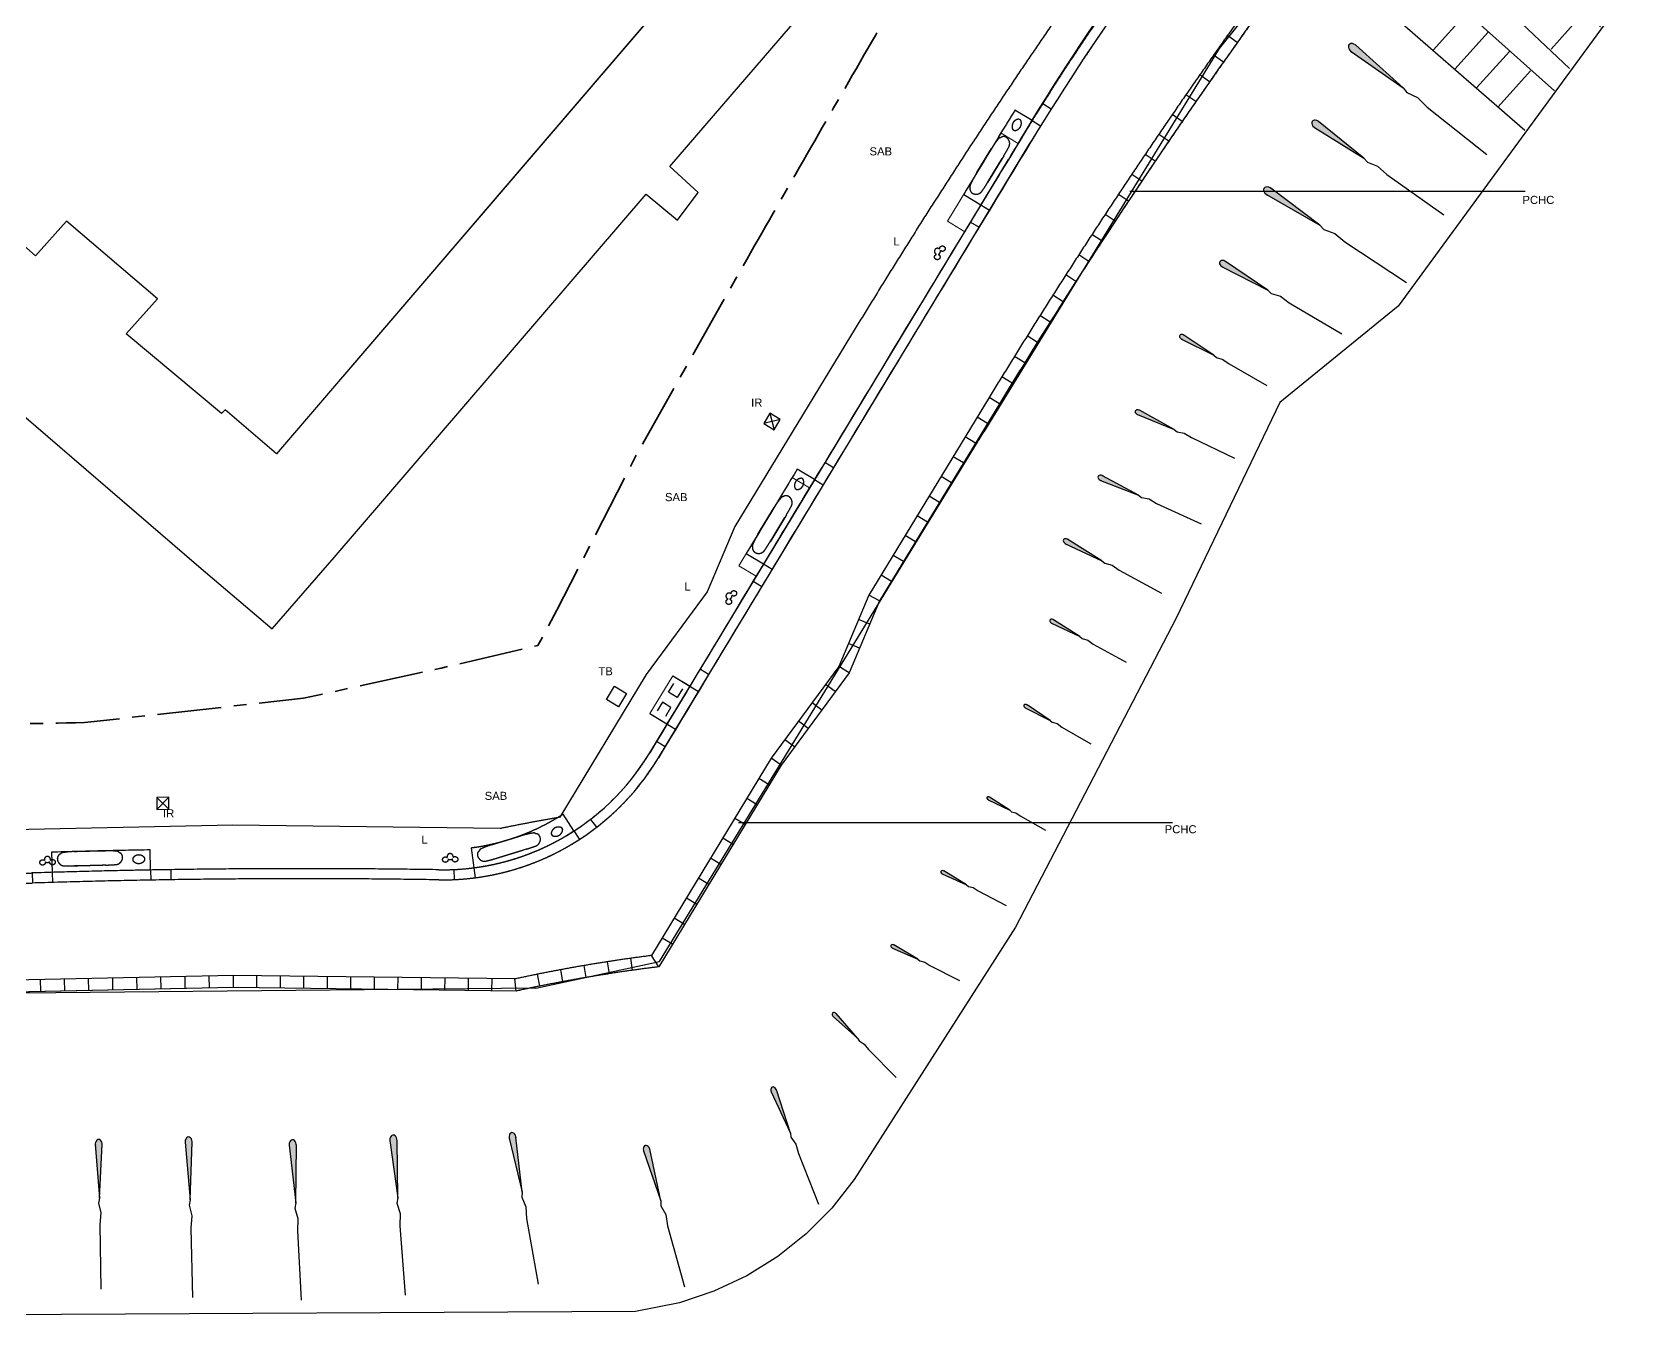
# Model space of a CAD drawing. Header units: millimetres. Extents: x 833576263 to 1668046980, y 817519639 to 1636103653.
# Drawn here: x 834290107 to 834369657, y 817740402 to 817804182 of the extents above; entities that cross this region are included whole.
import ezdxf

# ---------------------------------------------------------------- set-up
doc = ezdxf.new("R2010")
doc.units = ezdxf.units.MM
doc.header["$LTSCALE"] = 100
doc.header["$MEASUREMENT"] = 0
for name, pattern in [('C160$0$Hidden', [9.525, 6.35, -3.175]), ('R_P_Grid$0$CENTER', [50.8, 31.75, -6.35, 6.35, -6.35]), ('R_site$0$ACAD_ISO03W100', [30, 12, -18]), ('R_site$0$B1_DASHED', [6.5, 1, 5, -0.5]), ('R_site$0$B1_HIDDEN', [5.5, 0, 5, -0.5])]:
    doc.linetypes.add(name, pattern=pattern)
doc.layers.get('Defpoints').update_dxf_attribs({"color": 170})
for name, color, linetype in [('C160$0$+C160', 6, 'C160$0$Hidden'), ('R_site$0$AUDIT_I_160808180252-0', 4, 'Continuous'), ('R_site$0$AUDIT_I_160808180252-11', 4, 'Continuous'), ('R_site$0$AUDIT_I_160808180252-2', 4, 'Continuous'), ('R_site$0$AUDIT_I_160808180252-3', 4, 'Continuous'), ('R_site$0$AUDIT_I_160808180252-8', 10, 'Continuous'), ('R_site$0$AUDIT_I_160808180252-9', 10, 'Continuous'), ('R_Text for GBP from DLN$0$base plan(mm)$0$DLN040__', 7, 'Continuous'), ('T-TITL', 7, 'Continuous'), ('X-REF', 7, 'Continuous')]:
    doc.layers.add(name, color=color, linetype=linetype)
for name, color, linetype, lineweight in [('R_P_Grid$0$RDA9101', 2, 'R_P_Grid$0$CENTER', 35), ('R_site$0$000-Architecture boundary', 2, 'Continuous', 0), ('R_site$0$Building EXISTING outline-b', 2, 'Continuous', 13), ('R_WKCD_PARK$0$000-PAV-Concrete-b', 1, 'Continuous', 25), ('R_WKCD_PARK$0$000-PAV-Reused tiles-b', 3, 'Continuous', 15)]:
    doc.layers.add(name, color=color, linetype=linetype, lineweight=lineweight)
doc.styles.add('R_Text for GBP from DLN$0$base plan(mm)$0$Standard', font='arial.ttf')
doc.styles.add('R_Text for GBP from DLN$0$base plan(mm)$0$SWIS721 LT', font='swiss.ttf')
doc.linetypes.add('R_site$0$B1_BDYF', pattern='A,2.5,-0.5,[130,ltypeshp.shx,S=0.5,R=0,X=0,Y=0],-0.5', length=3.5)
doc.linetypes.add('R_site$0$B1_BDYWL', pattern='A,2.5,[1,B1000.shx,S=1,R=0,X=0,Y=0],2.5', length=5)
doc.dimstyles.new('R_Text for GBP from DLN$0$base plan(mm)$0$Standard', dxfattribs={"dimtxt": 0.35, "dimasz": 0.2, "dimexe": 0.2, "dimexo": 0.2, "dimgap": 0.09, "dimtad": 0, "dimtoh": 1, "dimdec": 4, "dimzin": 0, "dimdsep": 46, "dimtxsty": 'R_Text for GBP from DLN$0$base plan(mm)$0$Standard', "dimcen": 0.09, "dimadec": 0, "dimazin": 0, "dimtfac": 1, "dimtdec": 4, "dimtofl": 0, "dimtmove": 0, "dimatfit": 3, "dimfxl": 1, "dimtolj": 1, "dimtzin": 0, "dimarcsym": 0})

# ---------------------------------------------------------------- blocks, each defined once
blk = doc.blocks.new('R_P_Grid')
at = {"layer": 'R_P_Grid$0$RDA9101', "flags": 128}
blk.add_lwpolyline([(834400422, 817902331), (834387402.6, 817866709.4), (834384027.5, 817864000), (834374860.2, 817855365.7), (834363294.2, 817844307.5), (834356500.6, 817837623.5), (834356486.5, 817837608.5), (834356028, 817837064.8, 0.0113524), (834348990, 817828511, 0.0013033), (834337547.1, 817813532.7), (834336894.9, 817812501.6, 0.0017352), (834324850.1, 817791585.5), (834321242.5, 817785194.3), (834320157.5, 817783265), (834316164.3, 817775485.7), (834315230.7, 817773739.7), (834310424.4, 817772609.3), (834303594.8, 817771114.9), (834292706.6, 817769903, -0.000919), (834264501.7, 817769460.2, -0.0056297), (834234176.4, 817769259.9, 0.0034014), (834219791.7, 817769228.9, -0.0015748), (834198077.1, 817769102.9, 0.001818), (834177637.5, 817768974.4, -0.0024013), (834152017.4, 817768843.2, 0.0022431), (834140663.6, 817768788.6, -0.0022431), (834131580.4, 817768744.9, -0.022644), (834121606.8, 817769193.6, 0.0146602), (834115514.7, 817769565.3), (834102710.5, 817770971, 0.0098447), (834091359, 817772167.3), (834085152.6, 817773953.6), (834069697.8, 817776969.2), (834069689.3, 817776969), (834061134.2, 817769447.5), (834057833.8, 817769522.5), (834045122, 817776440.8, -0.0348028), (834018856.9, 817796352.3, -0.0353292), (833995554.5, 817819661.6), (833988037.3, 817828964.3), (833985007, 817832721.5), (833977391.7, 817843682.2), (833976567.6, 817844868.7), (833970281.9, 817855496.5), (833969957.4, 818008440.1)], format="xyb", dxfattribs=at)
blk = doc.blocks.new('R_site$0$SLOPE')
at = {"linetype": 'Continuous'}
h = blk.add_hatch(color=0, dxfattribs=at)
edge = h.paths.add_edge_path()
edge.add_line((3.584, 0.004), (0.306, 0.415))
edge.add_ellipse((0.3, 0.005), major_axis=(0, 0.41), ratio=0.731707, start_angle=358.84129, end_angle=551.22432)
edge.add_line((0.3, -0.404), (3.584, 0.004))
at = {"color": 0, "linetype": 'Continuous'}
for p, q in [((3.584, 0.004), (0.3, 0.416)), ((0.3, -0.404), (3.584, 0.004)), ((3.584, 0.004), (3.884, -0.136)), ((3.884, -0.136), (4.484, 0.144)), ((4.484, 0.144), (5.184, 0.004)), ((5.184, 0.004), (9.132, 0.004))]:
    blk.add_line(p, q, dxfattribs=at)
blk.add_ellipse((0.3, 0.005), major_axis=(0, 0.41), ratio=0.731707, start_param=6.120326, end_param=9.620679, dxfattribs=at)
blk = doc.blocks.new('R_site$0$11sw3b')
at = {"layer": 'R_site$0$AUDIT_I_160808180252-11', "linetype": 'R_site$0$B1_BDYF', "lineweight": 30, "flags": 128}
for points in [[(834356.14487, 817812.20173), (834349.06, 817803.37), (834337.37244, 817784.33148)], [(834315.12016, 817756.73028), (834321.266, 817758.043), (834337.37244, 817784.33148)], [(834315.12016, 817756.73028), (834281.06343, 817756.39741), (834279.24788, 817754.69507), (834276.44249, 817754.54592), (834266.32905, 817754.23995)]]:
    blk.add_lwpolyline(points, dxfattribs=at)
at = {"layer": 'R_site$0$AUDIT_I_160808180252-2', "linetype": 'R_site$0$B1_DASHED', "lineweight": 30, "flags": 128}
blk.add_lwpolyline([(834429.22928, 817872.53158), (834429.23083, 817872.52759), (834429.98171, 817870.60153), (834430.54194, 817868.88381), (834431.34177, 817865.50536), (834430.61789, 817863.85636), (834429.45884, 817862.47804), (834427.95848, 817861.482), (834426.2383, 817860.94892), (834424.25006, 817860.94891), (834407.94705, 817845.72329), (834402.58495, 817842.83898), (834387.90828, 817828.44817), (834381.11897, 817822.82533), (834376.73917, 817816.23412), (834357.95226, 817790.58201), (834352.07852, 817785.79515), (834346.92867, 817775.09389), (834338.95153, 817759.75302), (834330.92946, 817747.22924), (834329.81682, 817745.8067), (834328.54602, 817744.52347), (834327.13439, 817743.39702), (834325.60113, 817742.4427), (834323.96714, 817741.6735), (834322.25466, 817741.09989), (834320.0767, 817740.6741), (834269.71335, 817740.40188), (834219.95996, 817740.48395), (834189.16987, 817741.09307), (834167.97691, 817742.57461), (834089.23219, 817741.56247), (834063.79777, 817741.95973), (834061.99085, 817741.94133), (834060.18385, 817741.93813), (834058.37688, 817741.95015), (834056.57007, 817741.97737), (834054.76356, 817742.01979), (834052.95746, 817742.07742), (834051.15192, 817742.15024), (834049.34634, 817742.18592), (834047.55806, 817742.43774), (834045.81283, 817742.90204), (834044.13583, 817743.57215), (834042.58293, 817744.49616), (834041.03615, 817745.43039), (834039.49558, 817746.37481), (834037.71399, 817747.48453), (834017.7631, 817760.35899), (834002.14995, 817771.77972), (833988.19125, 817785.3549), (833964.23528, 817813.20932), (833941.50687, 817845.45221), (833942.15974, 817900), (833942.27443, 817909.58258), (833942.23566, 817939.85927), (833942.52609, 817969.75474), (833941.17057, 817989.34922), (833943.35888, 818000)], dxfattribs=at)
at = {"layer": 'R_site$0$AUDIT_I_160808180252-3', "linetype": 'R_site$0$B1_HIDDEN', "lineweight": 30, "flags": 128}
blk.add_lwpolyline([(834356.47568, 817806.06143), (834356.47499, 817806.06034), (834353.34465, 817801.09165), (834348.16295, 817792.02368), (834342.25572, 817783.36081), (834336.20049, 817765.87661), (834330.9922, 817757.98335), (834325.762, 817752.53516), (834319.943, 817750.27763), (834311.95739, 817750.96349), (834302.56089, 817750.17254), (834293.67648, 817749.88833), (834251.06733, 817749.25985), (834225.5347, 817749.25985), (834207.5347, 817749.16202), (834176.42599, 817748.96637), (834157.34989, 817748.86855), (834129.06853, 817748.73263), (834114.28614, 817749.58079), (834102.04826, 817750.91363), (834095.2629, 817751.70122), (834087.62938, 817752.42822), (834080.48051, 817754.48806), (834075.51266, 817755.4574), (834068.48496, 817749.27788), (834052.24858, 817749.64138), (834046.19022, 817753.15522), (834034.64729, 817759.35914), (834019.85265, 817769.72811), (834005.82116, 817781.10855), (833992.62186, 817793.44449), (833980.31967, 817806.67525), (833968.97787, 817820.73785), (833959.70168, 817834.09205), (833950.29929, 817849.98047), (833950.14042, 817900), (833949.82314, 817999.89243), (833949.82311, 818000)], dxfattribs=at)
at = {"layer": 'R_site$0$AUDIT_I_160808180252-8', "linetype": 'Continuous', "lineweight": 30, "flags": 128}
for points in [[(834366.4557, 817802.3783), (834360.2452, 817808.2476), (834359.2479, 817809.1901), (834359.2266, 817809.2105), (834357.3866, 817810.9722), (834359.0895, 817812.8336), (834360.9112, 817811.091), (834361.9332, 817810.1319), (834365.1644, 817807.0993), (834366.2056, 817806.1221), (834367.206, 817805.1831), (834368.0002, 817804.4377)], [(834364.2379, 817799.2893), (834356.5153, 817806.0218), (834356.475, 817806.0603), (834354.7331, 817807.7248), (834356.3173, 817809.7445), (834358.1786, 817808.002), (834358.1999, 817807.983), (834365.7032, 817801.2694)]]:
    blk.add_lwpolyline(points, dxfattribs=at)
at = {"layer": 'R_site$0$AUDIT_I_160808180252-9', "linetype": 'Continuous', "lineweight": 30}
for p, q in [((834361.3525, 817805.1336), (834359.6779, 817803.2806)), ((834362.4105, 817804.1774), (834360.7548, 817802.3454)), ((834363.4685, 817803.2213), (834361.8317, 817801.4102)), ((834364.5265, 817802.2652), (834362.9086, 817800.475))]:
    blk.add_line(p, q, dxfattribs=at)
at = {"layer": 'R_site$0$AUDIT_I_160808180252-9', "linetype": 'Continuous', "lineweight": 30, "flags": 128}
blk.add_lwpolyline([(834365.5448, 817803.3288), (834367.206, 817805.1831), (834367.2478, 817805.2298)], dxfattribs=at)
at = {"layer": 'R_site$0$AUDIT_I_160808180252-0', "linetype": 'Continuous', "lineweight": 20}
for p, xscale, yscale, rotation in [((834355.50277, 817803.55094), 0.9581544751058554, 0.4790772375529277, 321.4700336620906), ((834353.67733, 817799.74747), 0.8776376113301217, 0.4388188056650609, 324.5670164497615), ((834351.28529, 817796.42264), 0.9286581982771211, 0.4643290991385606, 326.5470035607823), ((834349.0927, 817792.77992), 0.7712308366184846, 0.3856154183092423, 329.38101579413), ((834347.10098, 817789.121), 0.545335085413929, 0.2726675427069645, 330.086042551122), ((834344.89559, 817785.37559), 0.5961089210103668, 0.2980544605051834, 334.5640003880878), ((834343.04556, 817782.12065), 0.6170608848007009, 0.3085304424003504, 335.3530421434607), ((834341.32577, 817778.97755), 0.6067309096218434, 0.3033654548109217, 331.4890464951292), ((834340.6536, 817774.99522), 0.474521828004088, 0.237260914002044, 331.0489703287242), ((834339.36419, 817770.77241), 0.4197693093882315, 0.2098846546941157, 329.8260081838698), ((834337.52679, 817766.19501), 0.3650167907723751, 0.1825083953861876, 330.8320689706902), ((834335.23809, 817762.5202), 0.4015184698496135, 0.2007592349248067, 332.4250282005493), ((834332.75598, 817758.84539), 0.4197693093882315, 0.2098846546941157, 332.8920355332625), ((834329.85481, 817755.49293), 0.492772667542707, 0.2463863337713535, 314.5340811263154), ((834326.86522, 817751.81086), 0.6833114323258864, 0.3416557161629432, 291.501026657578), ((834293.41036, 817749.21731), 0.8150766535260622, 0.4075383267630311, 270.8810098204569), ((834297.87749, 817749.336), 0.8731201635275219, 0.4365600817637609, 271.4129850665593), ((834303.03757, 817749.19671), 0.8731201635275239, 0.4365600817637619, 273.0860096873749), ((834308.03158, 817749.43271), 0.8731201635275219, 0.4365600817637609, 274.2789582465862), ((834313.92564, 817749.54957), 0.8351584172871956, 0.4175792086435978, 279.866012209546), ((834320.56288, 817748.91453), 0.7971966710468682, 0.3985983355234341, 285.4880178343954)]:
    blk.add_blockref('R_site$0$SLOPE', p, dxfattribs=dict(at, xscale=xscale, yscale=yscale, rotation=rotation))
blk = doc.blocks.new('R_site$0$architecture 2')
at = {"layer": 'R_site$0$000-Architecture boundary'}
blk.add_lwpolyline([(834334.487, 817820.864), (834302.251, 817783.252), (834299.7, 817785.438), (834299.514, 817785.254), (834294.785, 817789.204), (834296.337, 817790.941), (834291.817, 817794.793), (834290.282, 817793.074), (834285.683, 817797.134), (834285.85, 817797.339), (834283.295, 817799.512), (834288.51, 817805.683)], dxfattribs=at)
at = {"layer": 'R_site$0$Building EXISTING outline-b', "color": 250, "linetype": 'R_site$0$ACAD_ISO03W100', "ltscale": 0.05, "flags": 128}
blk.add_lwpolyline([(834282.583, 817799.835), (834278.333, 817794.891), (834298.384, 817777.653), (834302.03, 817774.553), (834305.118, 817778.106), (834320.604, 817796.129), (834322.159, 817794.839), (834323.185, 817796.217), (834321.777, 817797.508), (834332.717, 817810.208), (834334.067, 817808.859), (834336.413, 817811.557), (834335.064, 817812.936), (834343.656, 817823.13), (834348.072, 817828.297), (834344.635, 817831.53), (834363.738, 817854.056), (834361.998, 817855.543), (834345.377, 817870.064), (834341.62, 817865.775), (834337.963, 817868.867)], dxfattribs=at)
blk = doc.blocks.new('R_site')
at = {"linetype": 'R_site$0$B1_BDYWL', "lineweight": 5, "xscale": 1000, "yscale": 1000, "zscale": 1000}
blk.add_blockref('R_site$0$11sw3b', (0, 0), dxfattribs=at)
at = {"xscale": 1000, "yscale": 1000, "zscale": 1000}
blk.add_blockref('R_site$0$architecture 2', (0, 0), dxfattribs=at)
blk = doc.blocks.new('R_WKCD_PARK')
for p, q in [((834321929, 817772229), (834323208, 817771445)), ((834323304, 817772559), (834323730, 817772298)), ((834322624, 817771450), (834321795, 817770096)), ((834320785, 817770363), (834322064, 817769579)), ((834321115, 817768988), (834321542, 817768726))]:
    blk.add_line(p, q)
at = {"flags": 128}
for points in [[(834322405, 817771582), (834322142, 817771157), (834321717, 817771420), (834321980, 817771845)], [(834321573, 817770228), (834321837, 817770653), (834321412, 817770917), (834321148, 817770492)]]:
    blk.add_lwpolyline(points, dxfattribs=at)
at = {"layer": 'R_WKCD_PARK$0$000-PAV-Concrete-b'}
for p, q in [((834321210, 817768150), (834339712, 817798737)), ((834320781, 817768408), (834338597, 817797852))]:
    blk.add_line(p, q, dxfattribs=at)
at = {"layer": 'R_WKCD_PARK$0$000-PAV-Concrete-b', "flags": 128}
for points in [[(834338152, 817785732), (834332196, 817775954), (834330690, 817772383), (834327312, 817767798), (834321237, 817757783)], [(834314145, 817756579), (834300107, 817756752), (834284541, 817756426), (834280802, 817756597), (834279397, 817754662), (834254529, 817753956), (834210283, 817753956), (834162651, 817753623), (834160744, 817753995), (834157916, 817753361), (834107512, 817754565), (834105198, 817754977), (834099331, 817758641), (834095064, 817760806), (834078175, 817762115), (834050169, 817755142), (834048030, 817756030)]]:
    blk.add_lwpolyline(points, dxfattribs=at)
at = {"layer": 'R_WKCD_PARK$0$000-PAV-Concrete-b'}
for centre, radius, start, end in [((834598586, 817627078), 304954, 139.46349, 148.65064), ((834444583, 817735013), 122714, 139.33062, 148.71529), ((834436929, 817740491), 113840, 139.97933, 149.74297), ((834310501, 817774599), 12500, 269.08597, 328.94381), ((834310501, 817774599), 12000, 269.08597, 328.94381), ((834303570, 817340175), 422479, 89.08597, 91.82838), ((834303570, 817340175), 421979, 89.08597, 91.82838), ((834330842, 817679741), 78631, 97.01661, 102.25977)]:
    blk.add_arc(centre, radius, start, end, dxfattribs=at)
at = {"layer": 'R_WKCD_PARK$0$000-PAV-Reused tiles-b'}
for p, q in [((834317020, 817764524), (834316477, 817765363)), ((834311914, 817763690), (834312043, 817762698))]:
    blk.add_line(p, q, dxfattribs=at)
at = {"layer": 'R_WKCD_PARK$0$000-PAV-Reused tiles-b', "flags": 128}
for points in [[(834338597, 817797852), (834339080, 817798642), (834338230, 817799167), (834337742, 817798371), (834335568, 817794790), (834336423, 817794271)], [(834328712, 817781552), (834327856, 817782070), (834325207, 817777685), (834326063, 817777168)], [(834322781, 817771706), (834321638, 817769840), (834320785, 817770363), (834321929, 817772229)]]:
    blk.add_lwpolyline(points, close=True, dxfattribs=at)
at = {"layer": 'R_WKCD_PARK$0$000-PAV-Reused tiles-b'}
for radius in [11000, 12000]:
    blk.add_arc((834310501, 817774599), radius, 277.38081, 302.90348, dxfattribs=at)
blk = doc.blocks.new('C160')
at = {"layer": 'C160$0$+C160'}
for p, q in [((834349.956, 817803.657), (834349.467, 817804.005)), ((834349.268, 817802.684), (834348.777, 817803.029)), ((834348.583, 817801.707), (834348.091, 817802.051)), ((834347.902, 817800.728), (834347.409, 817801.07)), ((834347.225, 817799.747), (834346.73, 817800.086)), ((834346.551, 817798.762), (834346.055, 817799.1)), ((834345.882, 817797.775), (834345.385, 817798.111)), ((834345.216, 817796.786), (834344.718, 817797.119)), ((834344.554, 817795.793), (834344.055, 817796.125)), ((834343.897, 817794.799), (834343.395, 817795.129)), ((834343.243, 817793.801), (834342.74, 817794.129)), ((834342.592, 817792.801), (834342.089, 817793.127)), ((834341.946, 817791.799), (834341.441, 817792.123)), ((834341.304, 817790.794), (834340.798, 817791.116)), ((834340.666, 817789.787), (834340.158, 817790.107)), ((834340.031, 817788.777), (834339.523, 817789.095)), ((834339.401, 817787.764), (834338.891, 817788.08)), ((834338.775, 817786.749), (834338.263, 817787.063)), ((834338.152, 817785.732), (834332.196, 817775.954)), ((834338.152, 817785.732), (834337.64, 817786.044)), ((834327.265, 817784.957), (834326.441, 817784.754)), ((834326.751, 817785.267), (834326.954, 817784.443)), ((834337.555, 817784.752), (834337.043, 817785.064)), ((834336.958, 817783.773), (834336.446, 817784.085)), ((834336.362, 817782.793), (834335.849, 817783.105)), ((834335.765, 817781.813), (834335.252, 817782.125)), ((834335.168, 817780.834), (834334.656, 817781.146)), ((834334.571, 817779.854), (834334.059, 817780.166)), ((834333.974, 817778.874), (834333.462, 817779.186)), ((834333.378, 817777.894), (834332.865, 817778.207)), ((834332.781, 817776.915), (834332.268, 817777.227)), ((834332.196, 817775.954), (834331.66, 817776.228)), ((834332.196, 817775.954), (834330.69, 817772.383)), ((834331.704, 817774.788), (834331.151, 817775.022)), ((834331.204, 817773.602), (834330.651, 817773.835)), ((834330.69, 817772.383), (834327.312, 817767.798)), ((834330.69, 817772.383), (834330.165, 817772.682)), ((834329.996, 817771.441), (834329.513, 817771.797)), ((834329.323, 817770.528), (834328.84, 817770.884)), ((834328.65, 817769.614), (834328.167, 817769.97)), ((834327.977, 817768.701), (834327.494, 817769.056)), ((834327.312, 817767.798), (834326.813, 817768.132)), ((834327.312, 817767.798), (834321.237, 817757.783)), ((834326.718, 817766.819), (834326.205, 817767.13)), ((834296.906, 817765.602), (834296.296, 817766.192)), ((834296.896, 817766.202), (834296.306, 817765.592)), ((834326.117, 817765.829), (834325.605, 817766.14)), ((834325.517, 817764.839), (834325.004, 817765.15)), ((834324.916, 817763.849), (834324.403, 817764.16)), ((834324.315, 817762.858), (834323.802, 817763.17)), ((834323.715, 817761.868), (834323.202, 817762.179)), ((834323.114, 817760.878), (834322.601, 817761.189)), ((834322.513, 817759.888), (834322, 817760.199)), ((834321.913, 817758.898), (834321.4, 817759.209)), ((834317.622, 817757.253), (834317.521, 817757.844)), ((834318.777, 817757.441), (834318.684, 817758.034)), ((834319.933, 817757.612), (834319.85, 817758.206)), ((834321.237, 817757.783), (834320.874, 817758.343)), ((834290.536, 817756.552), (834290.524, 817757.152)), ((834291.733, 817756.577), (834291.721, 817757.177)), ((834292.93, 817756.602), (834292.917, 817757.202)), ((834294.127, 817756.627), (834294.114, 817757.227)), ((834295.324, 817756.652), (834295.311, 817757.252)), ((834296.521, 817756.677), (834296.508, 817757.277)), ((834297.718, 817756.702), (834297.705, 817757.302)), ((834298.915, 817756.727), (834298.902, 817757.327)), ((834300.107, 817756.752), (834300.104, 817757.352)), ((834301.269, 817756.738), (834301.277, 817757.338)), ((834302.437, 817756.723), (834302.444, 817757.323)), ((834303.604, 817756.709), (834303.612, 817757.309)), ((834304.772, 817756.695), (834304.779, 817757.295)), ((834305.939, 817756.68), (834305.946, 817757.28)), ((834307.106, 817756.666), (834307.114, 817757.266)), ((834308.274, 817756.651), (834308.281, 817757.251)), ((834309.441, 817756.637), (834309.449, 817757.237)), ((834310.609, 817756.623), (834310.616, 817757.223)), ((834311.776, 817756.608), (834311.784, 817757.208)), ((834312.944, 817756.594), (834312.951, 817757.194)), ((834314.145, 817756.579), (834314.084, 817757.18)), ((834315.323, 817756.826), (834315.205, 817757.414)), ((834316.471, 817757.048), (834316.361, 817757.638)), ((834300.107, 817756.752), (834284.541, 817756.426)), ((834314.145, 817756.579), (834300.107, 817756.752))]:
    blk.add_line(p, q, dxfattribs=at)
for points in [[(834429.568, 817872.653), (834426.778, 817875.493), (834424.19, 817875.41, 0.186488), (834416.14, 817872.639), (834407.841, 817865.642), (834405.593, 817864.125), (834384.044, 817845.505, 0.069349), (834377.542, 817838.81, -0.018813), (834366.824, 817825.278, 0.040108), (834338.152, 817785.732), (834332.196, 817775.954), (834330.69, 817772.383), (834327.312, 817767.798), (834321.237, 817757.783, 0.022882), (834314.145, 817756.579), (834300.107, 817756.752), (834284.541, 817756.426), (834280.802, 817756.597), (834279.397, 817754.662), (834254.529, 817753.956), (834210.283, 817753.895)], [(834431.409, 817884.922, 0.086105), (834424.295, 817880.648), (834415.748, 817873.093), (834407.478, 817866.122), (834405.228, 817864.603), (834383.663, 817845.969, 0.069237), (834377.058, 817839.164, -0.018813), (834366.368, 817825.668, 0.040108), (834337.64, 817786.044), (834331.66, 817776.228), (834330.165, 817772.682), (834326.813, 817768.132), (834320.874, 817758.343, 0.021746), (834314.084, 817757.18), (834300.104, 817757.352), (834284.549, 817757.026), (834280.506, 817757.211), (834279.085, 817755.253), (834254.52, 817754.556), (834210.281, 817754.495)], [(834269.801, 817774.38, 0.052908), (834283.596, 817764.106, 0.142532), (834290.091, 817762.439, -0.011967), (834310.31, 817762.6, 0.267284), (834320.781, 817768.408, -0.000997), (834339.285, 817798.997, -0.040971), (834351.128, 817815.311, 0.015139), (834368.162, 817836.396, -0.047709), (834382.926, 817852.416, -0.00979), (834400.668, 817867.705, -0.00979)], [(834269.461, 817774.013, 0.052908), (834283.341, 817763.676, 0.142532), (834290.107, 817761.939, -0.011967), (834310.302, 817762.1, 0.267284), (834321.21, 817768.15, -0.000997), (834339.712, 817798.737, -0.040971), (834351.507, 817814.985, 0.015139), (834368.561, 817836.094, -0.047709), (834383.259, 817852.043, -0.00979), (834400.987, 817867.32, -0.00979)], [(834338.203, 817798.935, -0.164182), (834338.318, 817798.991, -0.173886), (834338.489, 817798.953, -0.392676), (834338.614, 817798.479, -0.014037), (834338.365, 817798.042), (834338.283, 817797.906)], [(834336.69, 817796.443, 0.164182), (834336.693, 817796.315, 0.173886), (834336.806, 817796.182, 0.392676), (834337.284, 817796.289, 0.014037), (834337.557, 817796.711), (834337.639, 817796.847)], [(834327.401, 817781.108, -0.164182), (834327.516, 817781.164, -0.173886), (834327.686, 817781.126, -0.392676), (834327.813, 817780.653, -0.014037), (834327.565, 817780.215), (834327.483, 817780.08)], [(834325.893, 817778.613, 0.164182), (834325.897, 817778.485, 0.173886), (834326.01, 817778.351, 0.392676), (834326.488, 817778.46, 0.014037), (834326.76, 817778.883), (834326.842, 817779.018)], [(834315.115, 817764.39, -0.164182), (834315.238, 817764.355, -0.173886), (834315.34, 817764.212, -0.392676), (834315.117, 817763.776, -0.014037), (834314.639, 817763.617), (834314.488, 817763.571)], [(834291.52, 817763.377, 0.164182), (834291.415, 817763.305, 0.173886), (834291.363, 817763.138, 0.392676), (834291.711, 817762.794, 0.014037), (834292.215, 817762.792), (834292.373, 817762.796)], [(834294.435, 817763.45, -0.164182), (834294.544, 817763.384, -0.173886), (834294.604, 817763.219, -0.392676), (834294.273, 817762.858, -0.014037), (834293.77, 817762.831), (834293.612, 817762.827)], [(834312.325, 817763.545, 0.164182), (834312.242, 817763.448, 0.173886), (834312.237, 817763.273, 0.392676), (834312.664, 817763.033, 0.014037), (834313.15, 817763.166), (834313.301, 817763.212)]]:
    blk.add_lwpolyline(points, format="xyb", dxfattribs=at)
at = {"layer": 'C160$0$+C160', "flags": 128}
blk.add_lwpolyline([(834282.583, 817799.835), (834278.333, 817794.891), (834298.384, 817777.653), (834302.03, 817774.553), (834305.118, 817778.106), (834320.604, 817796.129), (834322.159, 817794.839), (834323.185, 817796.217), (834321.777, 817797.508), (834332.717, 817810.208), (834334.067, 817808.859), (834336.413, 817811.557), (834335.064, 817812.936), (834343.656, 817823.13), (834348.072, 817828.297), (834344.635, 817831.53), (834363.738, 817854.056), (834361.998, 817855.543), (834345.377, 817870.064), (834341.62, 817865.775), (834337.963, 817868.867)], dxfattribs=at)
at = {"layer": 'C160$0$+C160'}
for points in [[(834334.487, 817820.864), (834302.251, 817783.252), (834299.7, 817785.438), (834299.514, 817785.254), (834294.785, 817789.204), (834296.337, 817790.941), (834291.817, 817794.793), (834290.282, 817793.074), (834285.683, 817797.134), (834285.85, 817797.339), (834283.295, 817799.512), (834288.51, 817805.683)], [(834340.294, 817800.637), (834340.72, 817800.374)], [(834339.769, 817799.787), (834340.194, 817799.524)], [(834337.676, 817798.275), (834337.032, 817797.215)], [(834337.639, 817796.847), (834338.283, 817797.906)], [(834338.28, 817797.902), (834338.286, 817797.911)], [(834337.226, 817795.607), (834337.653, 817795.348)], [(834336.707, 817794.752), (834337.134, 817794.493)], [(834329.483, 817782.828), (834329.911, 817782.57)], [(834328.966, 817781.972), (834329.394, 817781.714)], [(834326.875, 817780.447), (834326.234, 817779.385)], [(834326.842, 817779.018), (834327.483, 817780.08)], [(834327.48, 817780.075), (834327.486, 817780.084)], [(834326.432, 817777.779), (834326.86, 817777.521)], [(834325.915, 817776.923), (834326.343, 817776.665)], [(834317.836, 817765.101), (834318.142, 817764.706)], [(834314.282, 817764.25), (834313.095, 817763.891)], [(834317.02, 817764.524), (834317.292, 817764.104)], [(834293.594, 817763.537), (834292.355, 817763.506)], [(834313.301, 817763.212), (834314.488, 817763.571)], [(834314.483, 817763.569), (834314.493, 817763.572)], [(834292.373, 817762.796), (834293.612, 817762.827)], [(834293.607, 817762.827), (834293.617, 817762.827)], [(834295.994, 817762.586), (834296.003, 817762.086)], [(834296.993, 817762.604), (834297.002, 817762.104)], [(834311.047, 817762.611), (834311.069, 817762.112)], [(834312.043, 817762.698), (834312.107, 817762.202)], [(834290.107, 817762.441), (834290.122, 817761.941)], [(834291.107, 817762.47), (834291.121, 817761.97)]]:
    blk.add_lwpolyline(points, dxfattribs=at)
for points in [[(834339.285, 817798.997, -0.001879), (834339.769, 817799.787), (834338.918, 817800.312, 0.001879), (834338.43, 817799.516, 0.000111), (834336.371, 817796.126), (834337.226, 817795.607, -0.000111)], [(834338.891, 817799.293, 0.533333), (834339.203, 817799.806), (834339.117, 817799.858, 0.533333), (834338.806, 817799.345)], [(834337.676, 817798.275), (834337.758, 817798.41, -0.037256), (834338.109, 817798.901, -0.269367), (834338.203, 817798.935, -0.164182), (834338.318, 817798.991, -0.173886), (834338.489, 817798.953, -0.392676), (834338.614, 817798.479, -0.014037), (834338.365, 817798.042), (834338.283, 817797.906), (834337.639, 817796.847), (834337.557, 817796.711, -0.014037), (834337.284, 817796.289, -0.392676), (834336.806, 817796.182, -0.173886), (834336.693, 817796.315, -0.164182), (834336.69, 817796.443, -0.269367), (834336.677, 817796.543, -0.037256), (834336.95, 817797.08), (834337.032, 817797.215)], [(834328.966, 817781.972), (834328.11, 817782.49, 0.000137), (834325.576, 817778.296), (834326.432, 817777.779, -0.000137)], [(834328.088, 817781.468, 0.533333), (834328.398, 817781.981), (834328.313, 817782.033, 0.533333), (834328.002, 817781.52)], [(834326.875, 817780.447), (834326.957, 817780.582, -0.037256), (834327.306, 817781.073, -0.269367), (834327.401, 817781.108, -0.164182), (834327.516, 817781.164, -0.173886), (834327.686, 817781.126, -0.392676), (834327.813, 817780.653, -0.014037), (834327.565, 817780.215), (834327.483, 817780.08), (834326.842, 817779.018), (834326.76, 817778.883, -0.014037), (834326.488, 817778.46, -0.392676), (834326.01, 817778.351, -0.173886), (834325.897, 817778.485, -0.164182), (834325.893, 817778.613, -0.269367), (834325.88, 817778.712, -0.037256), (834326.152, 817779.25), (834326.234, 817779.385)], [(834317.02, 817764.524), (834316.477, 817765.363, -0.111826), (834311.914, 817763.69), (834312.043, 817762.698, 0.111826)], [(834314.282, 817764.25), (834314.433, 817764.296, -0.037256), (834315.022, 817764.427, -0.269367), (834315.115, 817764.39, -0.164182), (834315.238, 817764.355, -0.173886), (834315.34, 817764.212, -0.392676), (834315.117, 817763.776, -0.014037), (834314.639, 817763.617), (834314.488, 817763.571), (834313.301, 817763.212), (834313.15, 817763.166, -0.014037), (834312.664, 817763.033, -0.392676), (834312.237, 817763.273, -0.173886), (834312.242, 817763.448, -0.164182), (834312.325, 817763.545, -0.269367), (834312.382, 817763.628, -0.037256), (834312.944, 817763.845), (834313.095, 817763.891)], [(834315.934, 817764.3, 0.533333), (834316.458, 817764.594), (834316.409, 817764.681, 0.533333), (834315.885, 817764.387)], [(834295.976, 817763.586, 0.002893), (834291.077, 817763.47), (834291.107, 817762.47, -0.002893), (834295.994, 817762.586)], [(834293.594, 817763.537), (834293.753, 817763.541, -0.037256), (834294.355, 817763.511, -0.269367), (834294.435, 817763.45, -0.164182), (834294.544, 817763.384, -0.173886), (834294.604, 817763.219, -0.392676), (834294.273, 817762.858, -0.014037), (834293.77, 817762.831), (834293.612, 817762.827), (834292.373, 817762.796), (834292.215, 817762.792, -0.014037), (834291.711, 817762.794, -0.392676), (834291.363, 817763.138, -0.173886), (834291.415, 817763.305, -0.164182), (834291.52, 817763.377, -0.269367), (834291.597, 817763.442, -0.037256), (834292.197, 817763.502), (834292.355, 817763.506)], [(834295.108, 817763.065, 0.533333), (834295.708, 817763.08), (834295.705, 817763.18, 0.533333), (834295.105, 817763.165)]]:
    blk.add_lwpolyline(points, format="xyb", close=True, dxfattribs=at)
for points in [[(834326.954, 817784.443), (834327.265, 817784.957), (834326.751, 817785.267), (834326.441, 817784.754)], [(834319.236, 817770.688), (834318.636, 817771.049), (834319.034, 817771.709), (834319.633, 817771.348)], [(834296.306, 817765.592), (834296.906, 817765.602), (834296.896, 817766.202), (834296.296, 817766.192)]]:
    blk.add_lwpolyline(points, close=True, dxfattribs=at)
for centre, radius, start, end in [((834598.586, 817627.078), 304.954, 139.46349, 148.65064), ((834335.068, 817793.297), 0.15, 43.62876, 253.86962), ((834335.068, 817793.297), 0.15, 283.62876, 13.86962), ((834324.715, 817776.185), 0.15, 43.7566, 253.99745), ((834324.715, 817776.185), 0.15, 283.7566, 13.99745), ((834310.869, 817763.251), 0.15, 346.72803, 196.96888), ((834290.871, 817763.11), 0.15, 346.5881, 196.82895), ((834290.871, 817763.11), 0.15, 226.5881, 316.82895), ((834310.869, 817763.251), 0.15, 226.72803, 316.96888), ((834330.842, 817679.741), 78.631, 97.01661, 102.25977)]:
    blk.add_arc(centre, radius, start, end, dxfattribs=at)
for points in [[(834335.179, 817793.412), (834335.172, 817793.467), (834335.197, 817793.523), (834335.248, 817793.551), (834335.314, 817793.587), (834335.397, 817793.563), (834335.433, 817793.497), (834335.469, 817793.431), (834335.445, 817793.349), (834335.379, 817793.313), (834335.328, 817793.285), (834335.267, 817793.293), (834335.225, 817793.329)], [(834335.112, 817793.142), (834335.163, 817793.122), (834335.199, 817793.072), (834335.197, 817793.013), (834335.196, 817792.939), (834335.134, 817792.879), (834335.059, 817792.881), (834334.984, 817792.882), (834334.924, 817792.944), (834334.926, 817793.019), (834334.927, 817793.078), (834334.965, 817793.127), (834335.017, 817793.145)], [(834324.759, 817776.031), (834324.81, 817776.011), (834324.846, 817775.96), (834324.845, 817775.902), (834324.843, 817775.827), (834324.781, 817775.768), (834324.706, 817775.769), (834324.631, 817775.77), (834324.572, 817775.832), (834324.573, 817775.907), (834324.574, 817775.966), (834324.612, 817776.015), (834324.664, 817776.033)], [(834324.826, 817776.301), (834324.818, 817776.355), (834324.844, 817776.411), (834324.895, 817776.439), (834324.96, 817776.476), (834325.043, 817776.452), (834325.079, 817776.386), (834325.115, 817776.32), (834325.091, 817776.238), (834325.026, 817776.202), (834324.975, 817776.174), (834324.913, 817776.182), (834324.871, 817776.218)], [(834290.766, 817762.989), (834290.777, 817762.935), (834290.754, 817762.878), (834290.704, 817762.847), (834290.64, 817762.808), (834290.557, 817762.828), (834290.517, 817762.891), (834290.478, 817762.955), (834290.498, 817763.039), (834290.561, 817763.078), (834290.611, 817763.109), (834290.673, 817763.104), (834290.716, 817763.07)], [(834291.029, 817763.079), (834291.07, 817763.115), (834291.131, 817763.124), (834291.183, 817763.097), (834291.249, 817763.061), (834291.273, 817762.979), (834291.238, 817762.913), (834291.202, 817762.847), (834291.12, 817762.822), (834291.054, 817762.858), (834291.003, 817762.885), (834290.976, 817762.941), (834290.984, 817762.996)], [(834310.764, 817763.13), (834310.775, 817763.076), (834310.752, 817763.019), (834310.702, 817762.988), (834310.639, 817762.949), (834310.555, 817762.968), (834310.516, 817763.032), (834310.476, 817763.095), (834310.496, 817763.179), (834310.559, 817763.219), (834310.609, 817763.249), (834310.67, 817763.244), (834310.714, 817763.211)], [(834311.027, 817763.221), (834311.068, 817763.257), (834311.129, 817763.266), (834311.18, 817763.239), (834311.246, 817763.203), (834311.271, 817763.121), (834311.236, 817763.055), (834311.201, 817762.989), (834311.118, 817762.964), (834311.052, 817762.999), (834311.001, 817763.027), (834310.974, 817763.083), (834310.982, 817763.137)]]:
    blk.add_open_spline(points, degree=3, knots=[0, 0, 0, 0, 1, 1, 1, 2, 2, 2, 3, 3, 3, 4, 4, 4, 4], dxfattribs=at)
at = {"layer": 'Defpoints', "color": 5, "linetype": 'C160$0$Hidden'}
blk.add_lwpolyline([(834433.282, 817883.484), (834424.312, 817883.468, 0.184183), (834410.948, 817878.799), (834402.977, 817872.08), (834400.688, 817870.535), (834378.923, 817851.729, 0.06805), (834371.042, 817843.571, -0.018813), (834360.7, 817830.514, 0.040108), (834331.271, 817789.924), (834325.004, 817779.635), (834323.637, 817776.393), (834320.611, 817772.286), (834316.314, 817765.203, 0.008694), (834313.352, 817764.646), (834300.072, 817764.81), (834284.64, 817764.487), (834276.833, 817764.843), (834275.207, 817762.603), (834254.409, 817762.013), (834210.254, 817761.952)], format="xyb", dxfattribs=at)
blk = doc.blocks.new('R_Text for GBP from DLN')
at = {"layer": 'R_Text for GBP from DLN$0$base plan(mm)$0$DLN040__', "style": 'R_Text for GBP from DLN$0$base plan(mm)$0$SWIS721 LT'}
for s, p in [('SAB', (834331697, 817798059)), ('PCHC', (834364119, 817795651)), ('L', (834332881, 817793591)), ('IR', (834325816, 817785587)), ('SAB', (834321538, 817780897)), ('L', (834322503, 817776461)), ('TB', (834318234, 817772253)), ('SAB', (834312586, 817766069)), ('IR', (834296612, 817765203)), ('L', (834309437, 817763893)), ('PCHC', (834346354, 817764411))]:
    blk.add_text(s, height=400, dxfattribs=at).set_placement(p)
at = {"layer": 'R_Text for GBP from DLN$0$base plan(mm)$0$DLN040__', "color": 1}
for points in [[(834344619, 817796281), (834364258, 817796281)], [(834325193, 817764940), (834346745, 817764940)]]:
    blk.add_leader(points, dimstyle='R_Text for GBP from DLN$0$base plan(mm)$0$Standard', override={"dimasz": 0.75}, dxfattribs=at)

msp = doc.modelspace()

# ---------------------------------------------------------------- block references
at = {"layer": 'X-REF'}
msp.add_blockref('R_P_Grid', (0, 0), dxfattribs=at)

# ---------------------------------------------------------------- next in the draw order: block references
msp.add_blockref('R_site', (0, 0), dxfattribs=at)

# ---------------------------------------------------------------- next in the draw order: block references
msp.add_blockref('R_WKCD_PARK', (0, 0), dxfattribs=at)

# ---------------------------------------------------------------- next in the draw order: block references
at = {"layer": 'X-REF', "xscale": 1000, "yscale": 1000, "zscale": 1000}
msp.add_blockref('C160', (0, 0), dxfattribs=at)

# ---------------------------------------------------------------- next in the draw order: block references
at = {"layer": 'T-TITL'}
msp.add_blockref('R_Text for GBP from DLN', (0, 0), dxfattribs=at)
at = {"layer": 'X-REF'}
msp.add_blockref('R_Text for GBP from DLN', (0, 0), dxfattribs=at)

doc.saveas('drawing.dxf')
